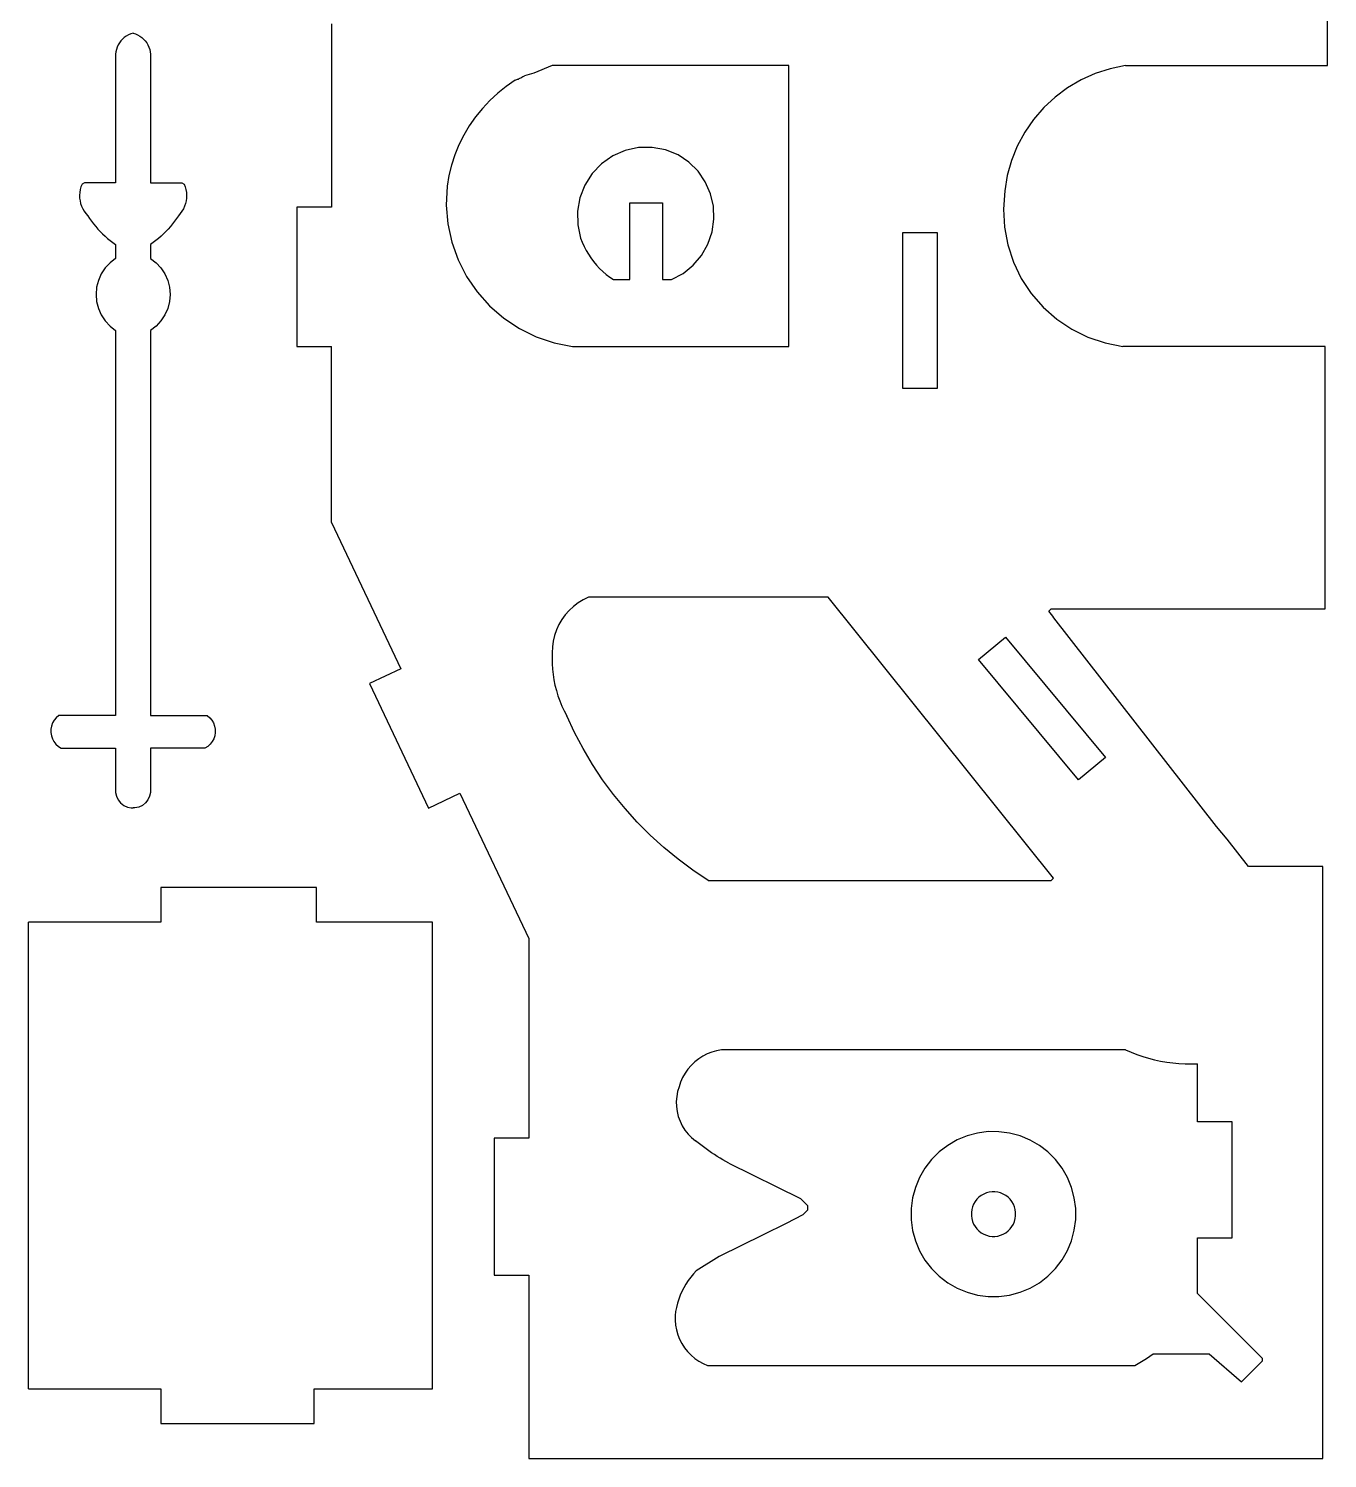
# Model space of a CAD drawing. Extents: x -3998 to 3998, y -3549 to 3549.
# Drawn here: x -3187 to -2627, y 1265 to 1881 of the extents above; entities that cross this region are included whole.
import ezdxf

# ---------------------------------------------------------------- set-up
doc = ezdxf.new("R2010")
doc.units = 0
doc.header["$MEASUREMENT"] = 0
doc.layers.get('0').update_dxf_attribs({"linetype": 'CONTINUOUS'})

msp = doc.modelspace()

# ---------------------------------------------------------------- linework, layer by layer
for p, q in [((-2627.35, 1864.93), (-2627.35, 1925.93)), ((-3141.85, 1878.84), (-3142.86, 1878.55)), ((-3141.85, 1878.84), (-3140.84, 1878.55)), ((-3056.35, 1882.91), (-3056.35, 1803.93)), ((-3148.7, 1872.91), (-3149.03, 1871.91)), ((-3148.27, 1873.86), (-3148.7, 1872.91)), ((-3147.74, 1874.76), (-3148.27, 1873.86)), ((-3147.11, 1875.6), (-3147.74, 1874.76)), ((-3146.4, 1876.37), (-3147.11, 1875.6)), ((-3145.61, 1877.06), (-3146.4, 1876.37)), ((-3144.75, 1877.65), (-3145.61, 1877.06)), ((-3143.82, 1878.15), (-3144.75, 1877.65)), ((-3142.86, 1878.55), (-3143.82, 1878.15)), ((-3140.84, 1878.55), (-3139.87, 1878.15)), ((-3139.87, 1878.15), (-3138.95, 1877.65)), ((-3138.95, 1877.65), (-3138.09, 1877.06)), ((-3138.09, 1877.06), (-3137.3, 1876.37)), ((-3137.3, 1876.37), (-3136.59, 1875.6)), ((-3136.59, 1875.6), (-3135.96, 1874.76)), ((-3135.96, 1874.76), (-3135.43, 1873.86)), ((-3135.43, 1873.86), (-3135, 1872.91)), ((-3135, 1872.91), (-3134.67, 1871.91)), ((-3149.24, 1870.89), (-3149.35, 1869.84)), ((-3149.35, 1869.84), (-3149.35, 1814.39)), ((-3149.03, 1871.91), (-3149.24, 1870.89)), ((-3134.67, 1871.91), (-3134.45, 1870.89)), ((-3134.45, 1870.89), (-3134.35, 1869.84)), ((-3134.35, 1869.84), (-3134.35, 1814.39)), ((-2974.86, 1859.64), (-2973.89, 1860.18)), ((-2973.89, 1860.18), (-2973.57, 1860.38)), ((-2973.57, 1860.38), (-2973.26, 1860.58)), ((-2969.25, 1861.73), (-2973.26, 1860.58)), ((-2961.35, 1864.93), (-2969.25, 1861.73)), ((-2859.35, 1864.93), (-2961.35, 1864.93)), ((-2859.35, 1743.93), (-2859.35, 1864.93)), ((-2727.33, 1861.54), (-2733.46, 1858.8)), ((-2720.93, 1863.59), (-2727.33, 1861.54)), ((-2714.34, 1864.93), (-2720.93, 1863.59)), ((-2714.34, 1864.93), (-2627.35, 1864.93)), ((-2981.1, 1856), (-2984.76, 1853.08)), ((-2977.25, 1858.63), (-2981.1, 1856)), ((-2977.25, 1858.63), (-2976.9, 1858.75)), ((-2976.9, 1858.75), (-2976.55, 1858.88)), ((-2976.55, 1858.88), (-2976.2, 1859.02)), ((-2976.2, 1859.02), (-2975.86, 1859.16)), ((-2975.86, 1859.16), (-2975.52, 1859.31)), ((-2975.52, 1859.31), (-2975.19, 1859.47)), ((-2975.19, 1859.47), (-2974.86, 1859.64)), ((-2739.26, 1855.41), (-2744.65, 1851.39)), ((-2733.46, 1858.8), (-2739.26, 1855.41)), ((-2988.19, 1849.92), (-2991.38, 1846.51)), ((-2984.76, 1853.08), (-2988.19, 1849.92)), ((-2744.65, 1851.39), (-2749.57, 1846.82)), ((-2994.32, 1842.87), (-2996.99, 1839.04)), ((-2991.38, 1846.51), (-2994.32, 1842.87)), ((-2753.96, 1841.73), (-2757.76, 1836.19)), ((-2749.57, 1846.82), (-2753.96, 1841.73)), ((-2996.99, 1839.04), (-2999.37, 1835.02)), ((-2757.76, 1836.19), (-2760.94, 1830.27)), ((-3001.45, 1830.83), (-3003.22, 1826.51)), ((-2999.37, 1835.02), (-3001.45, 1830.83)), ((-2924.07, 1829.6), (-2929.8, 1828.35)), ((-2918.21, 1829.71), (-2924.07, 1829.6)), ((-2912.44, 1828.67), (-2918.21, 1829.71)), ((-2760.94, 1830.27), (-2763.45, 1824.04)), ((-3003.22, 1826.51), (-3004.68, 1822.07)), ((-2935.18, 1826), (-2939.99, 1822.65)), ((-2929.8, 1828.35), (-2935.18, 1826)), ((-2906.98, 1826.53), (-2912.44, 1828.67)), ((-2902.39, 1823.39), (-2906.98, 1826.53)), ((-2898.46, 1819.44), (-2902.39, 1823.39)), ((-2763.45, 1824.04), (-2765.26, 1817.56)), ((-3005.8, 1817.54), (-3006.6, 1812.93)), ((-3004.68, 1822.07), (-3005.8, 1817.54)), ((-2944.06, 1818.42), (-2947.22, 1813.49)), ((-2939.99, 1822.65), (-2944.06, 1818.42)), ((-2895.33, 1814.84), (-2898.46, 1819.44)), ((-2765.26, 1817.56), (-2766.35, 1810.93)), ((-3164.61, 1811.54), (-3164.81, 1810.33)), ((-3164.28, 1812.72), (-3164.61, 1811.54)), ((-3163.84, 1813.86), (-3164.28, 1812.72)), ((-3162.81, 1814.39), (-3163.84, 1813.86)), ((-3149.35, 1814.39), (-3162.81, 1814.39)), ((-3134.35, 1814.39), (-3120.88, 1814.39)), ((-3120.88, 1814.39), (-3119.86, 1813.86)), ((-3119.86, 1813.86), (-3119.41, 1812.72)), ((-3119.41, 1812.72), (-3119.09, 1811.54)), ((-3119.09, 1811.54), (-3118.88, 1810.33)), ((-3006.6, 1812.93), (-3006.95, 1804.87)), ((-2947.22, 1813.49), (-2949.36, 1808.03)), ((-2893.1, 1809.75), (-2895.33, 1814.84)), ((-2766.35, 1810.93), (-2766.95, 1803.16)), ((-3164.81, 1810.33), (-3164.9, 1809.11)), ((-3164.9, 1809.11), (-3164.86, 1807.89)), ((-3164.86, 1807.89), (-3164.7, 1806.67)), ((-3164.7, 1806.67), (-3164.42, 1805.48)), ((-3164.42, 1805.48), (-3164.02, 1804.32)), ((-3119.28, 1805.48), (-3119.67, 1804.32)), ((-3119, 1806.67), (-3119.28, 1805.48)), ((-3118.84, 1807.89), (-3119, 1806.67)), ((-3118.88, 1810.33), (-3118.8, 1809.11)), ((-3118.8, 1809.11), (-3118.84, 1807.89)), ((-3006.95, 1804.87), (-3006.26, 1796.82)), ((-2949.36, 1808.03), (-2950.39, 1802.26)), ((-2927.83, 1772.76), (-2927.83, 1805.76)), ((-2927.83, 1805.76), (-2913.83, 1805.76)), ((-2913.83, 1805.76), (-2913.83, 1772.76)), ((-2891.86, 1804.32), (-2893.1, 1809.75)), ((-3164.02, 1804.32), (-3163.51, 1803.21)), ((-3163.51, 1803.21), (-3162.89, 1802.16)), ((-3162.89, 1802.16), (-3162.17, 1801.17)), ((-3162.17, 1801.17), (-3161.36, 1800.26)), ((-3161.36, 1800.26), (-3160.57, 1799.04)), ((-3160.57, 1799.04), (-3159.73, 1797.86)), ((-3123.13, 1799.04), (-3123.97, 1797.86)), ((-3122.34, 1800.26), (-3123.13, 1799.04)), ((-3121.53, 1801.17), (-3122.34, 1800.26)), ((-3120.8, 1802.16), (-3121.53, 1801.17)), ((-3120.19, 1803.21), (-3120.8, 1802.16)), ((-3119.67, 1804.32), (-3120.19, 1803.21)), ((-3071.35, 1803.93), (-3071.35, 1743.93)), ((-3056.35, 1803.93), (-3071.35, 1803.93)), ((-2950.39, 1802.26), (-2950.28, 1796.39)), ((-2892.44, 1793.26), (-2891.63, 1798.76)), ((-2891.63, 1798.76), (-2891.86, 1804.32)), ((-2766.95, 1803.16), (-2766.52, 1795.37)), ((-3159.73, 1797.86), (-3158.86, 1796.7)), ((-3158.86, 1796.7), (-3157.95, 1795.58)), ((-3157.95, 1795.58), (-3156.99, 1794.49)), ((-3156.99, 1794.49), (-3156, 1793.43)), ((-3156, 1793.43), (-3154.98, 1792.41)), ((-3154.98, 1792.41), (-3153.92, 1791.42)), ((-3128.72, 1792.41), (-3129.78, 1791.42)), ((-3127.69, 1793.43), (-3128.72, 1792.41)), ((-3126.7, 1794.49), (-3127.69, 1793.43)), ((-3125.75, 1795.58), (-3126.7, 1794.49)), ((-3124.84, 1796.7), (-3125.75, 1795.58)), ((-3123.97, 1797.86), (-3124.84, 1796.7)), ((-3006.26, 1796.82), (-3004.55, 1788.93)), ((-2950.28, 1796.39), (-2949.03, 1790.66)), ((-2894.25, 1787.99), (-2892.44, 1793.26)), ((-2795.35, 1792.93), (-2810.35, 1792.93)), ((-2810.35, 1792.93), (-2810.35, 1725.93)), ((-2795.35, 1725.93), (-2795.35, 1792.93)), ((-2766.52, 1795.37), (-2765.07, 1787.71)), ((-3153.92, 1791.42), (-3152.82, 1790.48)), ((-3152.82, 1790.48), (-3151.7, 1789.57)), ((-3151.7, 1789.57), (-3150.54, 1788.7)), ((-3150.54, 1788.7), (-3149.35, 1787.87)), ((-3149.35, 1787.87), (-3149.35, 1781.87)), ((-3133.16, 1788.7), (-3134.35, 1787.87)), ((-3134.35, 1787.87), (-3134.35, 1781.87)), ((-3132, 1789.57), (-3133.16, 1788.7)), ((-3130.88, 1790.48), (-3132, 1789.57)), ((-3129.78, 1791.42), (-3130.88, 1790.48)), ((-3004.55, 1788.93), (-3001.84, 1781.32)), ((-2949.03, 1790.66), (-2948.34, 1788.85)), ((-2948.34, 1788.85), (-2947.56, 1787.07)), ((-2947.56, 1787.07), (-2946.67, 1785.35)), ((-2897.01, 1783.16), (-2894.25, 1787.99)), ((-2765.07, 1787.71), (-2762.63, 1780.3)), ((-3149.35, 1781.87), (-3151.77, 1780)), ((-3134.35, 1781.87), (-3131.93, 1780)), ((-3001.84, 1781.32), (-2998.17, 1774.13)), ((-2946.67, 1785.35), (-2945.69, 1783.67)), ((-2945.69, 1783.67), (-2944.62, 1782.06)), ((-2944.62, 1782.06), (-2943.45, 1780.5)), ((-2943.45, 1780.5), (-2942.21, 1779.02)), ((-2900.61, 1778.91), (-2897.01, 1783.16)), ((-2762.63, 1780.3), (-2759.22, 1773.29)), ((-3155.54, 1775.2), (-3156.77, 1772.39)), ((-3153.85, 1777.76), (-3155.54, 1775.2)), ((-3151.77, 1780), (-3153.85, 1777.76)), ((-3131.93, 1780), (-3129.84, 1777.76)), ((-3129.84, 1777.76), (-3128.16, 1775.2)), ((-3128.16, 1775.2), (-3126.93, 1772.39)), ((-2998.17, 1774.13), (-2993.62, 1767.46)), ((-2942.21, 1779.02), (-2940.88, 1777.6)), ((-2940.88, 1777.6), (-2939.47, 1776.27)), ((-2939.47, 1776.27), (-2937.99, 1775.01)), ((-2937.99, 1775.01), (-2936.44, 1773.84)), ((-2909.83, 1772.76), (-2904.93, 1775.41)), ((-2904.93, 1775.41), (-2900.61, 1778.91)), ((-3157.53, 1769.43), (-3157.78, 1766.38)), ((-3156.77, 1772.39), (-3157.53, 1769.43)), ((-3126.93, 1772.39), (-3126.17, 1769.43)), ((-3126.17, 1769.43), (-3125.92, 1766.38)), ((-2936.44, 1773.84), (-2934.83, 1772.76)), ((-2934.83, 1772.76), (-2927.83, 1772.76)), ((-2913.83, 1772.76), (-2909.83, 1772.76)), ((-2759.22, 1773.29), (-2754.93, 1766.78)), ((-3157.78, 1766.38), (-3157.53, 1763.32)), ((-3157.53, 1763.32), (-3156.77, 1760.36)), ((-3126.17, 1763.32), (-3126.93, 1760.36)), ((-3125.92, 1766.38), (-3126.17, 1763.32)), ((-2993.62, 1767.46), (-2988.24, 1761.44)), ((-2754.93, 1766.78), (-2749.81, 1760.89)), ((-3156.77, 1760.36), (-3155.54, 1757.56)), ((-3155.54, 1757.56), (-3153.85, 1755)), ((-3128.16, 1757.56), (-3129.84, 1755)), ((-3126.93, 1760.36), (-3128.16, 1757.56)), ((-2988.24, 1761.44), (-2982.14, 1756.15)), ((-2982.14, 1756.15), (-2975.41, 1751.69)), ((-2749.81, 1760.89), (-2743.96, 1755.73)), ((-2743.96, 1755.73), (-2737.48, 1751.39)), ((-3153.85, 1755), (-3151.77, 1752.75)), ((-3151.77, 1752.75), (-3149.35, 1750.88)), ((-3149.35, 1750.88), (-3149.35, 1584.93)), ((-3131.93, 1752.75), (-3134.35, 1750.88)), ((-3134.35, 1750.88), (-3134.35, 1584.93)), ((-3129.84, 1755), (-3131.93, 1752.75)), ((-2975.41, 1751.69), (-2968.16, 1748.13)), ((-2737.48, 1751.39), (-2730.49, 1747.94)), ((-3071.35, 1743.93), (-3056.35, 1743.93)), ((-3056.35, 1668.04), (-3056.35, 1743.93)), ((-2968.16, 1748.13), (-2960.51, 1745.53)), ((-2960.51, 1745.53), (-2952.6, 1743.93)), ((-2952.6, 1743.93), (-2859.35, 1743.93)), ((-2730.49, 1747.94), (-2723.1, 1745.44)), ((-2723.1, 1745.44), (-2715.45, 1743.93)), ((-2628.35, 1743.93), (-2715.45, 1743.93)), ((-2628.35, 1630.93), (-2628.35, 1743.93)), ((-2810.35, 1725.93), (-2795.35, 1725.93)), ((-3056.35, 1668.04), (-3026.5, 1605.14)), ((-2950.13, 1633.51), (-2952.15, 1631.99)), ((-2947.95, 1634.83), (-2950.13, 1633.51)), ((-2945.66, 1635.93), (-2947.95, 1634.83)), ((-2842.47, 1635.93), (-2945.66, 1635.93)), ((-2745.35, 1514.93), (-2842.47, 1635.93)), ((-2957.18, 1626.33), (-2958.46, 1624.15)), ((-2955.7, 1628.38), (-2957.18, 1626.33)), ((-2954.02, 1630.27), (-2955.7, 1628.38)), ((-2952.15, 1631.99), (-2954.02, 1630.27)), ((-2747.35, 1629.93), (-2746.35, 1630.93)), ((-2745.58, 1627.78), (-2747.35, 1629.93)), ((-2746.35, 1630.93), (-2628.35, 1630.93)), ((-2745.15, 1627.03), (-2745.58, 1627.78)), ((-2675.1, 1537.14), (-2745.15, 1627.03)), ((-2959.5, 1621.85), (-2960.31, 1619.47)), ((-2958.46, 1624.15), (-2959.5, 1621.85)), ((-2961.2, 1614.51), (-2961.26, 1611.99)), ((-2960.88, 1617.01), (-2961.2, 1614.51)), ((-2960.31, 1619.47), (-2960.88, 1617.01)), ((-2777.62, 1609.14), (-2766.08, 1618.72)), ((-2766.08, 1618.72), (-2722.98, 1566.81)), ((-2961.26, 1611.99), (-2961.35, 1609.64)), ((-2961.35, 1609.64), (-2961.32, 1607.29)), ((-2734.52, 1557.23), (-2777.62, 1609.14)), ((-3026.5, 1605.14), (-3040.05, 1598.71)), ((-2961.32, 1607.29), (-2961.18, 1604.94)), ((-2961.18, 1604.94), (-2960.93, 1602.6)), ((-2960.93, 1602.6), (-2960.57, 1600.27)), ((-3040.05, 1598.71), (-3014.61, 1545.11)), ((-2960.57, 1600.27), (-2960.09, 1597.97)), ((-2960.09, 1597.97), (-2959.5, 1595.69)), ((-2959.5, 1595.69), (-2958.81, 1593.44)), ((-2958.81, 1593.44), (-2958, 1591.22)), ((-2958, 1591.22), (-2957.1, 1589.04)), ((-3174.91, 1584.02), (-3175.8, 1582.95)), ((-3173.84, 1584.93), (-3174.91, 1584.02)), ((-3149.35, 1584.93), (-3173.84, 1584.93)), ((-3134.35, 1584.93), (-3109.86, 1584.93)), ((-3109.86, 1584.93), (-3108.79, 1584.02)), ((-3108.79, 1584.02), (-3107.9, 1582.95)), ((-2957.1, 1589.04), (-2956.08, 1586.91)), ((-2956.08, 1586.91), (-2954.97, 1584.83)), ((-2951.66, 1577.68), (-2954.97, 1584.83)), ((-3177.25, 1579.05), (-3177.27, 1577.65)), ((-3177.27, 1577.65), (-3177.05, 1576.27)), ((-3176.99, 1580.43), (-3177.25, 1579.05)), ((-3176.5, 1581.74), (-3176.99, 1580.43)), ((-3175.8, 1582.95), (-3176.5, 1581.74)), ((-3107.9, 1582.95), (-3107.19, 1581.74)), ((-3107.19, 1581.74), (-3106.71, 1580.43)), ((-3106.71, 1580.43), (-3106.45, 1579.05)), ((-3106.43, 1577.65), (-3106.65, 1576.27)), ((-3106.45, 1579.05), (-3106.43, 1577.65)), ((-2947.99, 1570.7), (-2951.66, 1577.68)), ((-3177.05, 1576.27), (-3176.6, 1574.94)), ((-3176.6, 1574.94), (-3175.93, 1573.71)), ((-3175.93, 1573.71), (-3175.06, 1572.62)), ((-3175.06, 1572.62), (-3174.02, 1571.68)), ((-3174.02, 1571.68), (-3172.84, 1570.93)), ((-3172.84, 1570.93), (-3149.35, 1570.93)), ((-3149.35, 1570.93), (-3149.35, 1551.85)), ((-3110.86, 1570.93), (-3134.35, 1570.93)), ((-3134.35, 1570.93), (-3134.35, 1551.85)), ((-3109.67, 1571.68), (-3110.86, 1570.93)), ((-3108.63, 1572.62), (-3109.67, 1571.68)), ((-3107.77, 1573.71), (-3108.63, 1572.62)), ((-3107.1, 1574.94), (-3107.77, 1573.71)), ((-3106.65, 1576.27), (-3107.1, 1574.94)), ((-2943.97, 1563.91), (-2947.99, 1570.7)), ((-2722.98, 1566.81), (-2734.52, 1557.23)), ((-2939.62, 1557.32), (-2943.97, 1563.91)), ((-2934.93, 1550.96), (-2939.62, 1557.32)), ((-3149.35, 1551.85), (-3148.98, 1550.19)), ((-3148.98, 1550.19), (-3148.25, 1548.65)), ((-3148.25, 1548.65), (-3147.19, 1547.32)), ((-3147.19, 1547.32), (-3145.85, 1546.26)), ((-3145.85, 1546.26), (-3144.31, 1545.53)), ((-3137.85, 1546.26), (-3139.38, 1545.53)), ((-3136.51, 1547.32), (-3137.85, 1546.26)), ((-3135.45, 1548.65), (-3136.51, 1547.32)), ((-3134.72, 1550.19), (-3135.45, 1548.65)), ((-3134.35, 1551.85), (-3134.72, 1550.19)), ((-3014.61, 1545.11), (-3001.06, 1551.54)), ((-3001.06, 1551.54), (-2971.35, 1488.93)), ((-2929.93, 1544.84), (-2934.93, 1550.96)), ((-3144.31, 1545.53), (-3142.65, 1545.17)), ((-3142.65, 1545.17), (-3141.85, 1545.18)), ((-3141.05, 1545.17), (-3141.85, 1545.18)), ((-3139.38, 1545.53), (-3141.05, 1545.17)), ((-2924.63, 1538.97), (-2929.93, 1544.84)), ((-2919.04, 1533.37), (-2924.63, 1538.97)), ((-2670.6, 1531.73), (-2675.1, 1537.14)), ((-2913.17, 1528.05), (-2919.04, 1533.37)), ((-2907.05, 1523.04), (-2913.17, 1528.05)), ((-2661.35, 1519.93), (-2670.6, 1531.73)), ((-2900.67, 1518.32), (-2907.05, 1523.04)), ((-2894.07, 1513.93), (-2900.67, 1518.32)), ((-2629.35, 1519.93), (-2661.35, 1519.93)), ((-2629.35, 1264.93), (-2629.35, 1519.93)), ((-3129.85, 1510.93), (-3129.85, 1495.93)), ((-3062.85, 1510.93), (-3129.85, 1510.93)), ((-3062.85, 1495.93), (-3062.85, 1510.93)), ((-2894.07, 1513.93), (-2746.36, 1513.93)), ((-2746.36, 1513.93), (-2745.35, 1514.93)), ((-3186.85, 1294.93), (-3186.85, 1495.93)), ((-3129.85, 1495.93), (-3186.85, 1495.93)), ((-3012.85, 1495.93), (-3062.85, 1495.93)), ((-3012.85, 1294.93), (-3012.85, 1495.93)), ((-2971.35, 1488.93), (-2971.35, 1402.93)), ((-2899.87, 1435.72), (-2901.42, 1434.24)), ((-2898.19, 1437.04), (-2899.87, 1435.72)), ((-2896.4, 1438.19), (-2898.19, 1437.04)), ((-2894.49, 1439.17), (-2896.4, 1438.19)), ((-2892.51, 1439.95), (-2894.49, 1439.17)), ((-2890.45, 1440.54), (-2892.51, 1439.95)), ((-2888.35, 1440.93), (-2890.45, 1440.54)), ((-2714.35, 1440.93), (-2888.35, 1440.93)), ((-2714.35, 1440.93), (-2711.91, 1439.89)), ((-2711.91, 1439.89), (-2709.43, 1438.94)), ((-2709.43, 1438.94), (-2706.91, 1438.09)), ((-2706.91, 1438.09), (-2704.37, 1437.34)), ((-2704.37, 1437.34), (-2701.79, 1436.68)), ((-2701.79, 1436.68), (-2699.2, 1436.13)), ((-2699.2, 1436.13), (-2696.58, 1435.67)), ((-2696.58, 1435.67), (-2693.95, 1435.32)), ((-2693.95, 1435.32), (-2691.31, 1435.07)), ((-2905.1, 1429.01), (-2905.97, 1427.06)), ((-2904.04, 1430.87), (-2905.1, 1429.01)), ((-2902.81, 1432.62), (-2904.04, 1430.87)), ((-2901.42, 1434.24), (-2902.81, 1432.62)), ((-2691.31, 1435.07), (-2688.66, 1434.92)), ((-2688.66, 1434.92), (-2686, 1434.88)), ((-2686, 1434.88), (-2683.35, 1434.93)), ((-2683.35, 1409.93), (-2683.35, 1434.93)), ((-2907.27, 1422.95), (-2907.66, 1420.82)), ((-2906.65, 1425.03), (-2907.27, 1422.95)), ((-2905.97, 1427.06), (-2906.65, 1425.03)), ((-2907.66, 1420.82), (-2907.83, 1418.65)), ((-2907.83, 1418.65), (-2907.77, 1416.48)), ((-2907.77, 1416.48), (-2907.47, 1414.33)), ((-2907.47, 1414.33), (-2906.96, 1412.22)), ((-2906.96, 1412.22), (-2906.22, 1410.18)), ((-2906.22, 1410.18), (-2905.27, 1408.23)), ((-2905.27, 1408.23), (-2904.12, 1406.39)), ((-2904.12, 1406.39), (-2902.78, 1404.68)), ((-2902.78, 1404.68), (-2901.26, 1403.12)), ((-2778.09, 1405.08), (-2782.58, 1403.89)), ((-2773.48, 1405.69), (-2778.09, 1405.08)), ((-2768.84, 1405.68), (-2773.48, 1405.69)), ((-2764.24, 1405.07), (-2768.84, 1405.68)), ((-2759.75, 1403.86), (-2764.24, 1405.07)), ((-2668.35, 1409.93), (-2683.35, 1409.93)), ((-2668.35, 1359.93), (-2668.35, 1409.93)), ((-2971.35, 1402.93), (-2986.35, 1402.93)), ((-2986.35, 1402.93), (-2986.35, 1343.93)), ((-2901.26, 1403.12), (-2899.6, 1401.73)), ((-2898.46, 1400.84), (-2899.6, 1401.73)), ((-2897.32, 1399.97), (-2898.46, 1400.84)), ((-2896.16, 1399.11), (-2897.32, 1399.97)), ((-2894.99, 1398.27), (-2896.16, 1399.11)), ((-2893.81, 1397.44), (-2894.99, 1398.27)), ((-2790.89, 1399.8), (-2794.58, 1396.97)), ((-2786.87, 1402.11), (-2790.89, 1399.8)), ((-2782.58, 1403.89), (-2786.87, 1402.11)), ((-2755.46, 1402.09), (-2759.75, 1403.86)), ((-2751.44, 1399.76), (-2755.46, 1402.09)), ((-2747.76, 1396.93), (-2751.44, 1399.76)), ((-2892.62, 1396.63), (-2893.81, 1397.44)), ((-2891.42, 1395.84), (-2892.62, 1396.63)), ((-2890.21, 1395.06), (-2891.42, 1395.84)), ((-2888.98, 1394.31), (-2890.21, 1395.06)), ((-2887.75, 1393.56), (-2888.98, 1394.31)), ((-2886.5, 1392.84), (-2887.75, 1393.56)), ((-2885.25, 1392.13), (-2886.5, 1392.84)), ((-2885.25, 1392.13), (-2854.35, 1376.93)), ((-2797.87, 1393.69), (-2800.7, 1390.01)), ((-2794.58, 1396.97), (-2797.87, 1393.69)), ((-2744.48, 1393.64), (-2747.76, 1396.93)), ((-2741.65, 1389.96), (-2744.48, 1393.64)), ((-2803.02, 1385.99), (-2804.8, 1381.7)), ((-2800.7, 1390.01), (-2803.02, 1385.99)), ((-2739.34, 1385.93), (-2741.65, 1389.96)), ((-2737.56, 1381.64), (-2739.34, 1385.93)), ((-2804.8, 1381.7), (-2806.01, 1377.21)), ((-2771.81, 1379.8), (-2773.05, 1379.63)), ((-2770.56, 1379.79), (-2771.81, 1379.8)), ((-2769.32, 1379.63), (-2770.56, 1379.79)), ((-2736.37, 1377.15), (-2737.56, 1381.64)), ((-2854.35, 1376.93), (-2851.35, 1373.93)), ((-2851.35, 1373.93), (-2851.35, 1371.93)), ((-2806.01, 1377.21), (-2806.62, 1372.61)), ((-2779.76, 1374.49), (-2780.24, 1373.34)), ((-2779.14, 1375.57), (-2779.76, 1374.49)), ((-2778.38, 1376.57), (-2779.14, 1375.57)), ((-2777.49, 1377.45), (-2778.38, 1376.57)), ((-2776.5, 1378.21), (-2777.49, 1377.45)), ((-2775.41, 1378.83), (-2776.5, 1378.21)), ((-2774.26, 1379.31), (-2775.41, 1378.83)), ((-2773.05, 1379.63), (-2774.26, 1379.31)), ((-2768.11, 1379.31), (-2769.32, 1379.63)), ((-2766.96, 1378.83), (-2768.11, 1379.31)), ((-2765.87, 1378.2), (-2766.96, 1378.83)), ((-2764.88, 1377.44), (-2765.87, 1378.2)), ((-2764, 1376.55), (-2764.88, 1377.44)), ((-2763.24, 1375.56), (-2764, 1376.55)), ((-2762.61, 1374.48), (-2763.24, 1375.56)), ((-2762.14, 1373.32), (-2762.61, 1374.48)), ((-2735.76, 1372.55), (-2736.37, 1377.15)), ((-2853.35, 1369.93), (-2860.45, 1366.13)), ((-2851.35, 1371.93), (-2853.35, 1369.93)), ((-2806.62, 1372.61), (-2806.62, 1369.91)), ((-2806.62, 1369.91), (-2806.62, 1367.76)), ((-2806.62, 1367.76), (-2806.01, 1363.16)), ((-2780.57, 1372.13), (-2780.73, 1370.89)), ((-2780.73, 1370.89), (-2780.73, 1369.91)), ((-2780.73, 1369.91), (-2780.73, 1369.48)), ((-2780.73, 1369.48), (-2780.57, 1368.24)), ((-2780.24, 1373.34), (-2780.57, 1372.13)), ((-2780.57, 1368.24), (-2780.24, 1367.04)), ((-2761.81, 1372.11), (-2762.14, 1373.32)), ((-2762.14, 1367.05), (-2761.81, 1368.26)), ((-2761.65, 1370.87), (-2761.81, 1372.11)), ((-2761.81, 1368.26), (-2761.65, 1369.5)), ((-2761.65, 1370.19), (-2761.65, 1370.87)), ((-2761.65, 1369.5), (-2761.65, 1370.19)), ((-2736.37, 1363.22), (-2735.76, 1367.83)), ((-2735.76, 1370.19), (-2735.76, 1372.55)), ((-2735.76, 1367.83), (-2735.76, 1370.19)), ((-2870.45, 1361.23), (-2889.35, 1351.93)), ((-2860.45, 1366.13), (-2870.45, 1361.23)), ((-2806.01, 1363.16), (-2804.8, 1358.68)), ((-2780.24, 1367.04), (-2779.76, 1365.88)), ((-2779.76, 1365.88), (-2779.14, 1364.8)), ((-2779.14, 1364.8), (-2778.38, 1363.81)), ((-2778.38, 1363.81), (-2777.49, 1362.92)), ((-2777.49, 1362.92), (-2776.5, 1362.16)), ((-2776.5, 1362.16), (-2775.41, 1361.54)), ((-2775.41, 1361.54), (-2774.26, 1361.06)), ((-2768.11, 1361.07), (-2766.96, 1361.54)), ((-2766.96, 1361.54), (-2765.87, 1362.17)), ((-2765.87, 1362.17), (-2764.88, 1362.93)), ((-2764.88, 1362.93), (-2764, 1363.82)), ((-2764, 1363.82), (-2763.24, 1364.81)), ((-2763.24, 1364.81), (-2762.61, 1365.9)), ((-2762.61, 1365.9), (-2762.14, 1367.05)), ((-2737.56, 1358.73), (-2736.37, 1363.22)), ((-2804.8, 1358.68), (-2803.02, 1354.38)), ((-2774.26, 1361.06), (-2773.05, 1360.74)), ((-2773.05, 1360.74), (-2771.81, 1360.57)), ((-2771.81, 1360.57), (-2770.56, 1360.58)), ((-2770.56, 1360.58), (-2769.32, 1360.74)), ((-2769.32, 1360.74), (-2768.11, 1361.07)), ((-2739.34, 1354.44), (-2737.56, 1358.73)), ((-2683.35, 1335.93), (-2683.35, 1359.93)), ((-2683.35, 1359.93), (-2668.35, 1359.93)), ((-2889.35, 1351.93), (-2899.25, 1345.73)), ((-2803.02, 1354.38), (-2800.7, 1350.37)), ((-2800.7, 1350.37), (-2797.87, 1346.68)), ((-2744.48, 1346.73), (-2741.65, 1350.42)), ((-2741.65, 1350.42), (-2739.34, 1354.44)), ((-2986.35, 1343.93), (-2971.35, 1343.93)), ((-2971.35, 1343.93), (-2971.35, 1264.93)), ((-2901.64, 1343.01), (-2902.72, 1341.56)), ((-2900.48, 1344.41), (-2901.64, 1343.01)), ((-2899.25, 1345.73), (-2900.48, 1344.41)), ((-2797.87, 1346.68), (-2794.58, 1343.4)), ((-2794.58, 1343.4), (-2790.89, 1340.58)), ((-2751.44, 1340.61), (-2747.76, 1343.44)), ((-2747.76, 1343.44), (-2744.48, 1346.73)), ((-2905.44, 1336.86), (-2906.17, 1335.2)), ((-2904.62, 1338.47), (-2905.44, 1336.86)), ((-2903.71, 1340.04), (-2904.62, 1338.47)), ((-2902.72, 1341.56), (-2903.71, 1340.04)), ((-2790.89, 1340.58), (-2786.87, 1338.26)), ((-2786.87, 1338.26), (-2782.58, 1336.48)), ((-2759.75, 1336.51), (-2755.46, 1338.29)), ((-2755.46, 1338.29), (-2751.44, 1340.61)), ((-2907.33, 1331.77), (-2907.77, 1330.01)), ((-2906.8, 1333.5), (-2907.33, 1331.77)), ((-2906.17, 1335.2), (-2906.8, 1333.5)), ((-2782.58, 1336.48), (-2778.09, 1335.29)), ((-2778.09, 1335.29), (-2773.48, 1334.68)), ((-2773.48, 1334.68), (-2768.84, 1334.69)), ((-2768.84, 1334.69), (-2764.24, 1335.3)), ((-2764.24, 1335.3), (-2759.75, 1336.51)), ((-2655.35, 1307.93), (-2683.35, 1335.93)), ((-2908.11, 1328.23), (-2908.35, 1326.43)), ((-2908.35, 1326.43), (-2908.35, 1324.43)), ((-2908.35, 1324.43), (-2908.16, 1322.33)), ((-2907.77, 1330.01), (-2908.11, 1328.23)), ((-2908.16, 1322.33), (-2907.77, 1320.25)), ((-2907.77, 1320.25), (-2907.17, 1318.21)), ((-2907.17, 1318.21), (-2906.39, 1316.25)), ((-2906.39, 1316.25), (-2905.41, 1314.37)), ((-2905.41, 1314.37), (-2904.26, 1312.59)), ((-2904.26, 1312.59), (-2902.95, 1310.93)), ((-2902.95, 1310.93), (-2901.48, 1309.41)), ((-2901.48, 1309.41), (-2899.87, 1308.04)), ((-2899.87, 1308.04), (-2898.13, 1306.83)), ((-2898.13, 1306.83), (-2896.29, 1305.79)), ((-2710.35, 1304.93), (-2705.35, 1307.93)), ((-2705.35, 1307.93), (-2702.35, 1309.93)), ((-2702.35, 1309.93), (-2678.35, 1309.93)), ((-2678.35, 1309.93), (-2664.35, 1297.93)), ((-2664.35, 1297.93), (-2655.35, 1306.93)), ((-2655.35, 1306.93), (-2655.35, 1307.93)), ((-2896.29, 1305.79), (-2894.35, 1304.93)), ((-2894.35, 1304.93), (-2710.35, 1304.93)), ((-3186.85, 1294.93), (-3129.85, 1294.93)), ((-3129.85, 1294.93), (-3129.85, 1279.93)), ((-3063.85, 1294.93), (-3012.85, 1294.93)), ((-3063.85, 1279.93), (-3063.85, 1294.93)), ((-3129.85, 1279.93), (-3063.85, 1279.93)), ((-2971.35, 1264.93), (-2629.35, 1264.93))]:
    msp.add_line(p, q)

doc.saveas('drawing.dxf')
